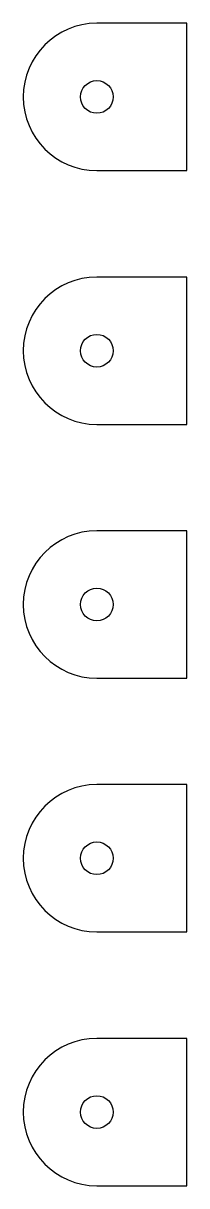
# Model space of a CAD drawing. Header units: metres. Extents: x -425 to -225, y 70 to 1490.
import ezdxf

# ---------------------------------------------------------------- set-up
doc = ezdxf.new("R2010")
doc.units = ezdxf.units.M

msp = doc.modelspace()

# ---------------------------------------------------------------- linework, layer by layer
at = {"layer": 'PARAMETRIX'}
for p, q in [((-224.9067, 1490), (-334.9067, 1490)), ((-224.9067, 1310), (-224.9067, 1490)), ((-334.9067, 1310), (-224.9067, 1310)), ((-224.9067, 1180), (-334.9067, 1180)), ((-224.9067, 1000), (-224.9067, 1180)), ((-334.9067, 1000), (-224.9067, 1000)), ((-224.9067, 870), (-334.9067, 870)), ((-224.9067, 690), (-224.9067, 870)), ((-334.9067, 690), (-224.9067, 690)), ((-224.9067, 560), (-334.9067, 560)), ((-224.9067, 380), (-224.9067, 560)), ((-334.9067, 380), (-224.9067, 380)), ((-224.9067, 250), (-334.9067, 250)), ((-224.9067, 70), (-224.9067, 250)), ((-334.9067, 70), (-224.9067, 70))]:
    msp.add_line(p, q, dxfattribs=at)
for centre in [(-334.9067, 1400), (-334.9067, 1090), (-334.9067, 780), (-334.9067, 470), (-334.9067, 160)]:
    msp.add_circle(centre, 20, dxfattribs=at)
for centre in [(-334.9067, 1400), (-334.9067, 1090), (-334.9067, 780), (-334.9067, 470), (-334.9067, 160)]:
    msp.add_arc(centre, 90, 90, 270, dxfattribs=at)

doc.saveas('drawing.dxf')
